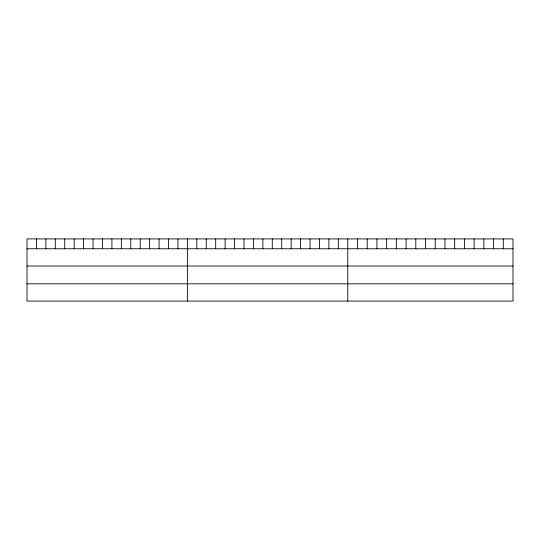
<?xml version="1.0" encoding="UTF-8"?>
<svg xmlns="http://www.w3.org/2000/svg" width="540" height="540" viewBox="0 0 540 540"><rect width="100%" height="100%" fill="white"/><g stroke="black" fill="none" stroke-linecap="round" stroke-linejoin="round"><path stroke-width="0.81" d="M513 248.758L513 301.084L27 301.084L27 238.916L513 238.916L513 248.758L27 248.758M27 266.024L513 266.024M27 283.817L513 283.817M503.28 238.916L503.28 248.758M493.56 238.916L493.56 248.758M483.84 238.916L483.84 248.758M474.12 238.916L474.12 248.758M464.4 238.916L464.4 248.758M454.68 238.916L454.68 248.758M444.96 238.916L444.96 248.758M435.24 238.916L435.24 248.758M425.52 238.916L425.52 248.758M415.8 238.916L415.8 248.758M406.08 238.916L406.08 248.758M396.36 238.916L396.36 248.758M386.64 238.916L386.64 248.758M376.92 238.916L376.92 248.758M367.2 238.916L367.2 248.758M357.48 238.916L357.48 248.758M347.76 238.916L347.76 301.084M338.324 238.916L338.324 248.758M328.894 238.916L328.894 248.758M319.457 238.916L319.457 248.758M310.021 238.916L310.021 248.758M300.591 238.916L300.591 248.758M291.154 238.916L291.154 248.758M281.718 238.916L281.718 248.758M272.288 238.916L272.288 248.758M262.852 238.916L262.852 248.758M253.422 238.916L253.422 248.758M243.986 238.916L243.986 248.758M234.549 238.916L234.549 248.758M225.119 238.916L225.119 248.758M215.683 238.916L215.683 248.758M206.246 238.916L206.246 248.758M196.816 238.916L196.816 248.758M187.38 238.916L187.38 301.084M177.944 238.916L177.944 248.758M168.514 238.916L168.514 248.758M159.077 238.916L159.077 248.758M149.641 238.916L149.641 248.758M140.211 238.916L140.211 248.758M130.775 238.916L130.775 248.758M121.338 238.916L121.338 248.758M111.908 238.916L111.908 248.758M102.472 238.916L102.472 248.758M93.042 238.916L93.042 248.758M83.606 238.916L83.606 248.758M74.169 238.916L74.169 248.758M64.739 238.916L64.739 248.758M55.303 238.916L55.303 248.758M45.866 238.916L45.866 248.758M36.437 238.916L36.437 248.758"/></g></svg>
